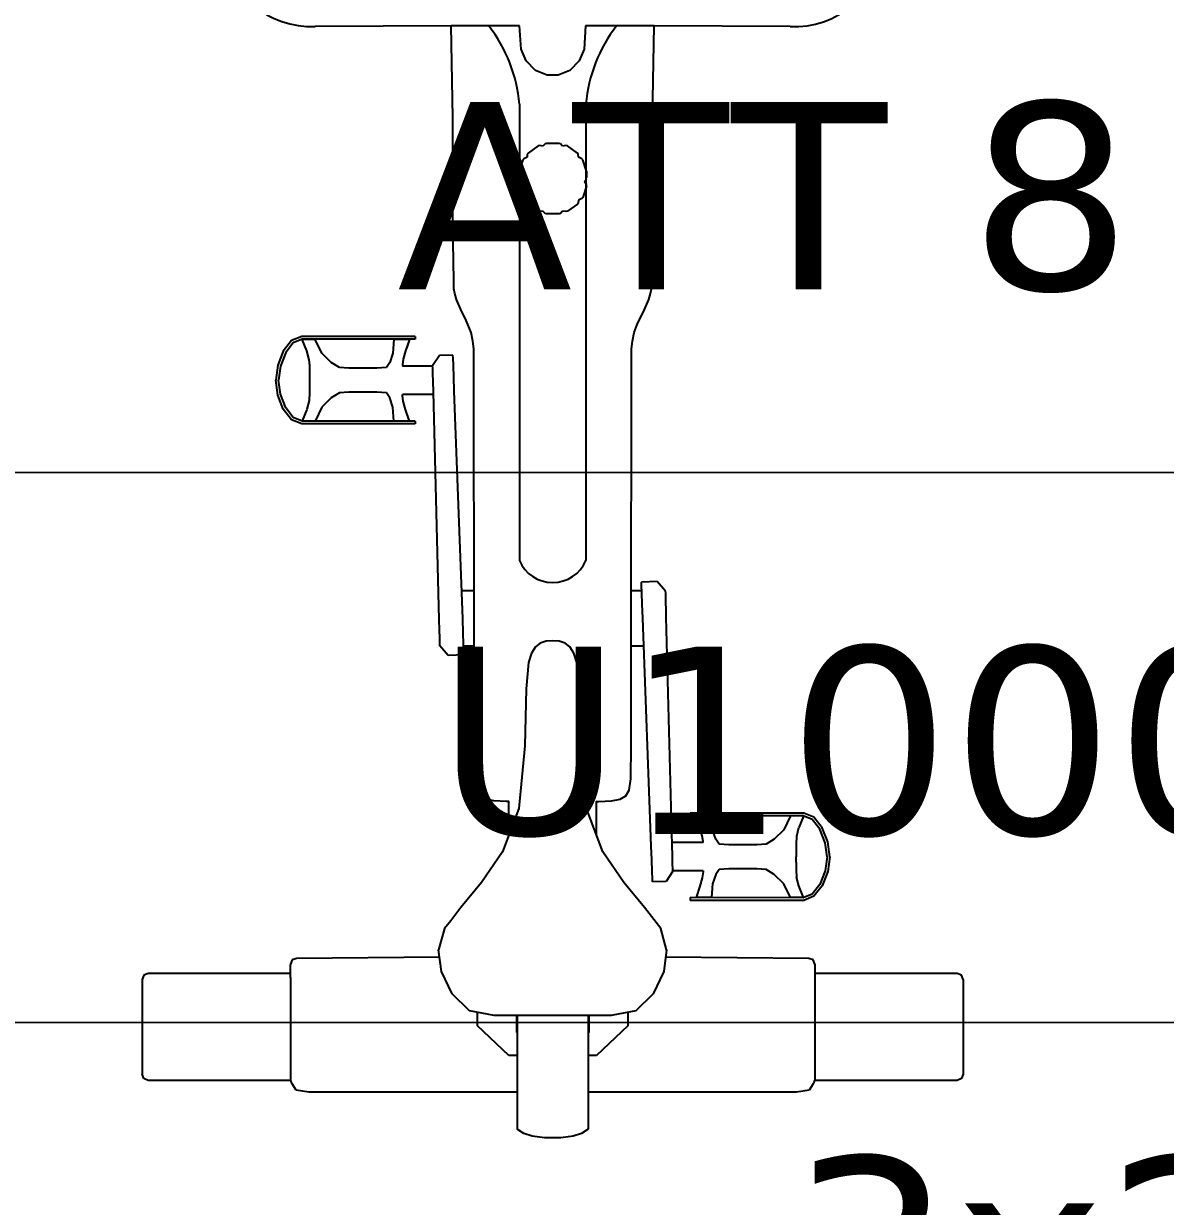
# Model space of a CAD drawing. Header units: millimetres. Extents: x 61345 to 69644, y 9491 to 29385.
# Drawn here: x 66684.2 to 66766.4, y 11966.1 to 12051.3 of the extents above; entities that cross this region are included whole.
import ezdxf
from ezdxf.enums import TextEntityAlignment as Align

# ---------------------------------------------------------------- set-up
doc = ezdxf.new("R2010")
doc.units = ezdxf.units.MM
doc.linetypes.add('ACAD_ISO03W100', pattern=[30, 12, -18])
doc.layers.add('ATT ELECTRIQUES', color=3, linetype='Continuous')
doc.layers.add('Plan Archi', color=8, linetype='Continuous')
doc.layers.add('STRUCTURE POUTRES', color=5, linetype='ACAD_ISO03W100', lineweight=20)
doc.styles.add('Verdana', font='verdana.ttf')

# ---------------------------------------------------------------- blocks, each defined once
blk = doc.blocks.new('ETIQ ECL')
at = {"layer": 'STRUCTURE POUTRES', "color": 6, "linetype": 'ByBlock'}
for points in [[(-28.092, 19.8), (28.092, 19.8), (28.092, 6.6), (-28.092, 6.6)], [(-28.092, 6.6), (28.092, 6.6), (28.092, -6.6), (-28.092, -6.6)], [(-28.092, -6.6), (28.092, -6.6), (28.092, -19.8), (-28.092, -19.8)]]:
    blk.add_lwpolyline(points, close=True, dxfattribs=at)
at = {"layer": 'STRUCTURE POUTRES', "color": 6, "linetype": 'ByBlock', "style": 'Verdana'}
for tag, p in [('CIRCUIT', (0.326, 10.993)), ('CABLE', (-0.49, -2.078)), ('SECTION', (0.374, -14.321))]:
    blk.add_attdef(tag, text='', height=4.5, dxfattribs=at).set_placement(p, align=Align.CENTER)

msp = doc.modelspace()

# ---------------------------------------------------------------- linework, layer by layer
at = {"layer": 'Plan Archi'}
for p, q in [((66714.956, 12051.136), (66705.181, 12051.1)), ((66716.755, 12051.141), (66714.956, 12051.136)), ((66718.588, 12051.143), (66716.755, 12051.141)), ((66719.896, 12051.145), (66718.588, 12051.143)), ((66719.997, 12049.466), (66719.896, 12051.145)), ((66724.648, 12051.145), (66724.548, 12049.466)), ((66725.957, 12051.143), (66724.648, 12051.145)), ((66727.79, 12051.141), (66725.957, 12051.143)), ((66729.588, 12051.136), (66727.79, 12051.141)), ((66739.364, 12051.1), (66729.588, 12051.136)), ((66720.371, 12048.612), (66719.997, 12049.466)), ((66724.548, 12049.466), (66724.174, 12048.612)), ((66721.035, 12047.928), (66720.371, 12048.612)), ((66724.174, 12048.612), (66723.51, 12047.928)), ((66721.881, 12047.597), (66721.035, 12047.928)), ((66722.664, 12047.597), (66721.881, 12047.597)), ((66723.51, 12047.928), (66722.664, 12047.597)), ((66719.878, 12045.497), (66719.878, 12043.954)), ((66724.667, 12045.497), (66724.667, 12043.954)), ((66719.878, 12043.954), (66719.878, 12012.642)), ((66724.667, 12043.954), (66724.667, 12012.642)), ((66721.228, 12042.489), (66720.502, 12041.983)), ((66721.337, 12042.515), (66721.228, 12042.489)), ((66721.575, 12042.486), (66721.337, 12042.515)), ((66721.734, 12042.638), (66721.575, 12042.486)), ((66721.834, 12042.677), (66721.734, 12042.638)), ((66722.731, 12042.677), (66721.834, 12042.677)), ((66722.831, 12042.638), (66722.731, 12042.677)), ((66722.99, 12042.486), (66722.831, 12042.638)), ((66723.228, 12042.515), (66722.99, 12042.486)), ((66723.337, 12042.489), (66723.228, 12042.515)), ((66724.063, 12041.983), (66723.337, 12042.489)), ((66720.431, 12041.689), (66720.203, 12041.572)), ((66720.449, 12041.896), (66720.431, 12041.689)), ((66720.502, 12041.983), (66720.449, 12041.896)), ((66724.117, 12041.896), (66724.063, 12041.983)), ((66724.135, 12041.689), (66724.117, 12041.896)), ((66724.362, 12041.572), (66724.135, 12041.689)), ((66720.128, 12041.489), (66719.851, 12040.671)), ((66719.878, 12040.938), (66719.878, 12040.751)), ((66720.203, 12041.572), (66720.128, 12041.489)), ((66724.437, 12041.489), (66724.362, 12041.572)), ((66724.714, 12040.671), (66724.437, 12041.489)), ((66724.667, 12040.938), (66724.667, 12040.811)), ((66719.851, 12040.671), (66719.851, 12040.216)), ((66719.864, 12040.105), (66719.851, 12040.216)), ((66719.993, 12039.878), (66719.864, 12040.105)), ((66724.701, 12040.105), (66724.572, 12039.878)), ((66724.714, 12040.216), (66724.672, 12040.147)), ((66724.701, 12040.105), (66724.672, 12040.147)), ((66724.714, 12040.671), (66724.714, 12040.216)), ((66719.864, 12039.705), (66719.851, 12039.605)), ((66720.128, 12038.787), (66719.851, 12039.605)), ((66719.993, 12039.878), (66719.864, 12039.705)), ((66724.714, 12039.605), (66724.437, 12038.787)), ((66724.701, 12039.705), (66724.572, 12039.878)), ((66724.714, 12039.605), (66724.701, 12039.705)), ((66720.203, 12038.704), (66720.128, 12038.787)), ((66720.431, 12038.588), (66720.203, 12038.704)), ((66720.449, 12038.38), (66720.431, 12038.588)), ((66720.502, 12038.293), (66720.449, 12038.38)), ((66721.228, 12037.787), (66720.502, 12038.293)), ((66724.063, 12038.293), (66723.337, 12037.787)), ((66724.117, 12038.38), (66724.063, 12038.293)), ((66724.135, 12038.588), (66724.117, 12038.38)), ((66724.362, 12038.704), (66724.135, 12038.588)), ((66724.437, 12038.787), (66724.362, 12038.704)), ((66721.337, 12037.762), (66721.228, 12037.787)), ((66721.575, 12037.79), (66721.337, 12037.762)), ((66721.734, 12037.638), (66721.575, 12037.79)), ((66721.834, 12037.599), (66721.734, 12037.638)), ((66722.731, 12037.599), (66721.834, 12037.599)), ((66722.831, 12037.638), (66722.731, 12037.599)), ((66722.99, 12037.79), (66722.831, 12037.638)), ((66723.228, 12037.762), (66722.99, 12037.79)), ((66723.337, 12037.787), (66723.228, 12037.762)), ((66703.48, 12028.472), (66702.883, 12027.712)), ((66703.602, 12028.31), (66703.059, 12027.611)), ((66704.21, 12028.77), (66703.48, 12028.472)), ((66704.249, 12028.571), (66703.602, 12028.31)), ((66712.382, 12028.77), (66704.21, 12028.77)), ((66704.346, 12028.563), (66704.229, 12028.563)), ((66704.573, 12027.727), (66704.229, 12028.563)), ((66712.382, 12028.567), (66704.249, 12028.571)), ((66704.699, 12028.563), (66704.346, 12028.563)), ((66705.051, 12028.563), (66704.699, 12028.563)), ((66705.169, 12028.563), (66705.051, 12028.563)), ((66705.649, 12027.569), (66705.169, 12028.563)), ((66710.846, 12028.563), (66710.772, 12027.569)), ((66710.987, 12028.563), (66710.846, 12028.563)), ((66711.407, 12028.563), (66710.987, 12028.563)), ((66711.827, 12028.563), (66711.407, 12028.563)), ((66711.968, 12028.563), (66711.691, 12027.733)), ((66711.822, 12028.133), (66711.691, 12027.733)), ((66711.968, 12028.563), (66711.822, 12028.133)), ((66711.968, 12028.563), (66711.827, 12028.563)), ((66712.382, 12028.77), (66712.382, 12028.567)), ((66702.883, 12027.712), (66702.481, 12026.695)), ((66703.059, 12027.611), (66702.677, 12026.643)), ((66704.578, 12027.709), (66704.573, 12027.727)), ((66704.739, 12027.089), (66704.574, 12027.727)), ((66706.332, 12026.89), (66705.649, 12027.569)), ((66710.772, 12027.569), (66710.54, 12026.89)), ((66711.691, 12027.733), (66711.517, 12027.137)), ((66711.589, 12027.397), (66711.517, 12027.137)), ((66711.691, 12027.733), (66711.589, 12027.397)), ((66714.12, 12027.395), (66713.634, 12026.666)), ((66715.096, 12027.431), (66714.12, 12027.395)), ((66715.103, 12027.228), (66715.096, 12027.431)), ((66715.124, 12026.674), (66715.103, 12027.228)), ((66702.481, 12026.695), (66702.334, 12025.626)), ((66702.677, 12026.643), (66702.536, 12025.626)), ((66704.762, 12026.928), (66704.739, 12027.089)), ((66704.763, 12026.788), (66704.762, 12026.928)), ((66704.763, 12026.788), (66704.763, 12026.736)), ((66704.763, 12026.736), (66704.763, 12024.713)), ((66706.924, 12026.527), (66706.332, 12026.89)), ((66707.59, 12026.481), (66706.924, 12026.527)), ((66709.608, 12026.481), (66707.59, 12026.481)), ((66710.301, 12026.527), (66709.608, 12026.481)), ((66710.54, 12026.89), (66710.301, 12026.527)), ((66711.462, 12026.719), (66711.461, 12026.631)), ((66711.462, 12026.719), (66711.461, 12026.631)), ((66713.635, 12026.631), (66711.461, 12026.631)), ((66711.517, 12027.137), (66711.462, 12026.719)), ((66713.638, 12026.519), (66713.634, 12026.666)), ((66713.648, 12026.118), (66713.638, 12026.519)), ((66715.154, 12025.854), (66715.124, 12026.674)), ((66702.481, 12024.557), (66702.334, 12025.626)), ((66702.677, 12024.608), (66702.536, 12025.626)), ((66713.664, 12025.522), (66713.648, 12026.118)), ((66713.683, 12024.791), (66713.664, 12025.522)), ((66715.191, 12024.85), (66715.154, 12025.854)), ((66703.059, 12023.641), (66702.677, 12024.608)), ((66704.763, 12024.713), (66704.742, 12024.159)), ((66706.924, 12024.718), (66706.332, 12024.356)), ((66707.59, 12024.764), (66706.924, 12024.718)), ((66709.608, 12024.764), (66707.59, 12024.764)), ((66710.301, 12024.718), (66709.608, 12024.764)), ((66710.54, 12024.356), (66710.301, 12024.718)), ((66711.462, 12024.526), (66711.461, 12024.602)), ((66711.462, 12024.526), (66711.461, 12024.602)), ((66713.687, 12024.602), (66711.461, 12024.602)), ((66714.106, 12008.373), (66713.683, 12024.791)), ((66715.798, 12008.433), (66715.191, 12024.85)), ((66702.883, 12023.54), (66702.481, 12024.557)), ((66704.739, 12024.156), (66704.578, 12023.536)), ((66704.743, 12024.184), (66704.739, 12024.156)), ((66706.332, 12024.356), (66705.649, 12023.677)), ((66710.772, 12023.677), (66710.54, 12024.356)), ((66711.517, 12024.109), (66711.462, 12024.526)), ((66711.691, 12023.512), (66711.517, 12024.109)), ((66719.878, 12023.824), (66719.878, 12012.939)), ((66703.48, 12022.78), (66702.883, 12023.54)), ((66703.602, 12022.942), (66703.059, 12023.641)), ((66704.249, 12022.68), (66703.602, 12022.942)), ((66704.414, 12023.113), (66704.231, 12022.687)), ((66704.573, 12023.518), (66704.414, 12023.113)), ((66705.649, 12023.677), (66705.169, 12022.682)), ((66710.846, 12022.683), (66710.772, 12023.677)), ((66711.967, 12022.684), (66711.691, 12023.512)), ((66704.21, 12022.481), (66703.48, 12022.78)), ((66712.382, 12022.481), (66704.21, 12022.481)), ((66704.346, 12022.682), (66704.245, 12022.682)), ((66712.382, 12022.684), (66704.249, 12022.68)), ((66704.699, 12022.682), (66704.346, 12022.682)), ((66705.051, 12022.682), (66704.699, 12022.682)), ((66705.169, 12022.682), (66705.051, 12022.682)), ((66712.382, 12022.684), (66712.382, 12022.481)), ((66729.8, 12011.122), (66728.666, 12011.08)), ((66728.674, 12010.877), (66728.666, 12011.08)), ((66730.405, 12010.433), (66729.8, 12011.122)), ((66716.611, 12010.454), (66715.723, 12010.454)), ((66728.69, 12010.454), (66727.934, 12010.454)), ((66728.694, 12010.323), (66728.674, 12010.877)), ((66728.725, 12009.503), (66728.694, 12010.323)), ((66730.409, 12010.286), (66730.405, 12010.433)), ((66730.419, 12009.885), (66730.409, 12010.286)), ((66728.762, 12008.499), (66728.725, 12009.503)), ((66730.429, 12009.486), (66730.419, 12009.885)), ((66730.43, 12009.45), (66730.429, 12009.486)), ((66730.434, 12009.289), (66730.43, 12009.45)), ((66730.453, 12008.559), (66730.434, 12009.289)), ((66715.835, 12007.429), (66715.798, 12008.433)), ((66729.368, 11992.082), (66728.762, 12008.499)), ((66730.877, 11992.14), (66730.453, 12008.559)), ((66714.125, 12007.643), (66714.106, 12008.373)), ((66714.141, 12007.047), (66714.125, 12007.643)), ((66714.151, 12006.646), (66714.141, 12007.047)), ((66715.865, 12006.609), (66715.835, 12007.429)), ((66721.81, 12006.832), (66721.383, 12006.694)), ((66722.272, 12006.869), (66721.81, 12006.832)), ((66722.735, 12006.832), (66722.272, 12006.869)), ((66723.162, 12006.694), (66722.735, 12006.832)), ((66714.155, 12006.499), (66714.151, 12006.646)), ((66714.76, 12005.81), (66714.155, 12006.499)), ((66715.893, 12005.852), (66714.76, 12005.81)), ((66715.886, 12006.055), (66715.865, 12006.609)), ((66716.611, 12006.478), (66715.87, 12006.478)), ((66715.893, 12005.852), (66715.886, 12006.055)), ((66720.74, 12005.977), (66720.528, 12005.298)), ((66721.026, 12006.425), (66720.74, 12005.977)), ((66721.383, 12006.694), (66721.026, 12006.425)), ((66723.519, 12006.425), (66723.162, 12006.694)), ((66723.804, 12005.977), (66723.519, 12006.425)), ((66724.017, 12005.298), (66723.804, 12005.977)), ((66728.837, 12006.478), (66727.934, 12006.478)), ((66720.528, 12005.298), (66720.376, 12003.402)), ((66724.169, 12003.402), (66724.017, 12005.298)), ((66720.376, 12003.402), (66720.272, 11999.301)), ((66724.272, 11999.301), (66724.169, 12003.402)), ((66720.272, 11999.301), (66719.832, 11994.79)), ((66724.713, 11994.79), (66724.272, 11999.301)), ((66719.832, 11994.79), (66718.67, 11991.664)), ((66725.875, 11991.664), (66724.713, 11994.79)), ((66740.35, 11994.451), (66732.178, 11994.451)), ((66732.178, 11994.451), (66732.178, 11994.248)), ((66740.311, 11994.252), (66732.178, 11994.248)), ((66732.868, 11993.42), (66732.593, 11994.248)), ((66733.788, 11993.255), (66733.713, 11994.249)), ((66739.391, 11994.25), (66738.911, 11993.255)), ((66739.508, 11994.25), (66739.391, 11994.25)), ((66739.861, 11994.25), (66739.508, 11994.25)), ((66740.213, 11994.25), (66739.861, 11994.25)), ((66740.328, 11994.244), (66739.987, 11993.414)), ((66740.315, 11994.25), (66740.213, 11994.25)), ((66740.958, 11993.99), (66740.311, 11994.252)), ((66741.08, 11994.152), (66740.35, 11994.451)), ((66741.5, 11993.291), (66740.958, 11993.99)), ((66741.676, 11993.392), (66741.08, 11994.152)), ((66733.042, 11992.823), (66732.868, 11993.42)), ((66734.02, 11992.576), (66733.788, 11993.255)), ((66738.911, 11993.255), (66738.228, 11992.576)), ((66739.981, 11993.395), (66739.82, 11992.776)), ((66741.882, 11992.324), (66741.5, 11993.291)), ((66742.078, 11992.375), (66741.676, 11993.392)), ((66733.099, 11992.329), (66730.872, 11992.329)), ((66733.098, 11992.406), (66733.042, 11992.823)), ((66733.098, 11992.329), (66733.098, 11992.406)), ((66733.099, 11992.329), (66733.098, 11992.406)), ((66734.258, 11992.214), (66734.02, 11992.576)), ((66738.228, 11992.576), (66737.635, 11992.214)), ((66739.818, 11992.772), (66739.796, 11992.219)), ((66739.82, 11992.776), (66739.816, 11992.748)), ((66742.023, 11991.306), (66741.882, 11992.324)), ((66742.226, 11991.306), (66742.078, 11992.375)), ((66718.67, 11991.664), (66717.155, 11989.448)), ((66727.39, 11989.448), (66725.875, 11991.664)), ((66729.406, 11991.078), (66729.368, 11992.082)), ((66730.896, 11991.41), (66730.877, 11992.14)), ((66730.911, 11990.814), (66730.896, 11991.41)), ((66734.951, 11992.167), (66734.258, 11992.214)), ((66736.969, 11992.167), (66734.951, 11992.167)), ((66737.635, 11992.214), (66736.969, 11992.167)), ((66739.796, 11992.219), (66739.796, 11991.814)), ((66739.796, 11992.219), (66739.796, 11992.099)), ((66739.796, 11991.814), (66739.796, 11991.309)), ((66729.436, 11990.258), (66729.406, 11991.078)), ((66730.922, 11990.413), (66730.911, 11990.814)), ((66739.805, 11990.926), (66739.796, 11991.309)), ((66739.805, 11990.926), (66739.805, 11990.609)), ((66739.805, 11990.609), (66739.805, 11990.424)), ((66742.023, 11991.306), (66741.882, 11990.289)), ((66742.226, 11991.306), (66742.078, 11990.237)), ((66729.456, 11989.704), (66729.436, 11990.258)), ((66729.464, 11989.501), (66729.456, 11989.704)), ((66730.925, 11990.266), (66730.439, 11989.537)), ((66730.925, 11990.266), (66730.922, 11990.413)), ((66733.099, 11990.301), (66730.924, 11990.301)), ((66733.042, 11989.795), (66732.868, 11989.199)), ((66733.098, 11990.213), (66733.042, 11989.795)), ((66733.098, 11990.301), (66733.098, 11990.213)), ((66733.099, 11990.301), (66733.098, 11990.213)), ((66734.02, 11990.042), (66733.788, 11989.363)), ((66734.258, 11990.404), (66734.02, 11990.042)), ((66734.951, 11990.451), (66734.258, 11990.404)), ((66736.969, 11990.451), (66734.951, 11990.451)), ((66737.635, 11990.404), (66736.969, 11990.451)), ((66738.228, 11990.042), (66737.635, 11990.404)), ((66738.911, 11989.363), (66738.228, 11990.042)), ((66739.805, 11990.424), (66739.805, 11990.365)), ((66739.805, 11990.365), (66739.82, 11989.843)), ((66739.986, 11989.205), (66739.82, 11989.843)), ((66741.882, 11990.289), (66741.5, 11989.321)), ((66742.078, 11990.237), (66741.676, 11989.22)), ((66717.155, 11989.448), (66715.655, 11987.666)), ((66728.89, 11987.666), (66727.39, 11989.448)), ((66730.439, 11989.537), (66729.464, 11989.501)), ((66732.868, 11989.199), (66732.592, 11988.368)), ((66733.788, 11989.363), (66733.713, 11988.368)), ((66739.391, 11988.368), (66738.911, 11989.363)), ((66739.987, 11989.205), (66739.981, 11989.223)), ((66740.331, 11988.368), (66739.987, 11989.205)), ((66741.5, 11989.321), (66740.958, 11988.622)), ((66741.676, 11989.22), (66741.08, 11988.46)), ((66740.311, 11988.361), (66732.178, 11988.364)), ((66732.178, 11988.364), (66732.178, 11988.162)), ((66740.35, 11988.162), (66732.178, 11988.162)), ((66732.732, 11988.368), (66732.592, 11988.368)), ((66733.153, 11988.368), (66732.732, 11988.368)), ((66733.573, 11988.368), (66733.153, 11988.368)), ((66733.713, 11988.368), (66733.573, 11988.368)), ((66739.508, 11988.368), (66739.391, 11988.368)), ((66739.861, 11988.368), (66739.508, 11988.368)), ((66740.213, 11988.368), (66739.861, 11988.368)), ((66740.331, 11988.368), (66740.213, 11988.368)), ((66740.958, 11988.622), (66740.311, 11988.361)), ((66741.08, 11988.46), (66740.35, 11988.162)), ((66715.655, 11987.666), (66714.95, 11986.704)), ((66730.06, 11986.136), (66728.89, 11987.666)), ((66714.95, 11986.704), (66714.485, 11986.136)), ((66714.485, 11986.136), (66714.066, 11984.61)), ((66730.478, 11984.61), (66730.06, 11986.136)), ((66714.273, 11983.058), (66714.066, 11984.61)), ((66730.478, 11984.61), (66730.272, 11983.058)), ((66703.513, 11983.879), (66703.411, 11983.569)), ((66703.821, 11983.984), (66703.513, 11983.879)), ((66714.138, 11984.073), (66703.821, 11983.984)), ((66740.724, 11983.984), (66730.407, 11984.073)), ((66741.031, 11983.879), (66740.724, 11983.984)), ((66741.134, 11983.569), (66741.031, 11983.879)), ((66693.157, 11982.912), (66692.843, 11982.782)), ((66703.411, 11982.912), (66693.157, 11982.912)), ((66703.411, 11983.569), (66703.411, 11983.516)), ((66703.411, 11982.626), (66703.411, 11983.516)), ((66715.04, 11981.443), (66714.273, 11983.058)), ((66730.272, 11983.058), (66729.505, 11981.443)), ((66741.134, 11983.569), (66741.134, 11983.516)), ((66741.134, 11983.516), (66741.134, 11982.626)), ((66751.388, 11982.912), (66741.134, 11982.912)), ((66751.702, 11982.782), (66751.388, 11982.912)), ((66692.843, 11982.782), (66692.713, 11982.468)), ((66692.713, 11982.468), (66692.713, 11982.208)), ((66692.713, 11982.208), (66692.713, 11981.469)), ((66703.411, 11982.626), (66703.411, 11981.066)), ((66741.134, 11982.626), (66741.134, 11981.066)), ((66751.832, 11982.468), (66751.702, 11982.782)), ((66751.832, 11982.468), (66751.832, 11982.208)), ((66751.832, 11982.208), (66751.832, 11981.469)), ((66692.713, 11981.469), (66692.713, 11980.363)), ((66716.286, 11980.209), (66715.04, 11981.443)), ((66729.505, 11981.443), (66728.259, 11980.209)), ((66751.832, 11981.469), (66751.832, 11980.363)), ((66692.713, 11980.363), (66692.713, 11979.058)), ((66703.411, 11981.066), (66703.411, 11979.127)), ((66741.134, 11981.066), (66741.134, 11979.127)), ((66751.832, 11980.363), (66751.832, 11979.058)), ((66718.054, 11979.882), (66716.286, 11980.209)), ((66716.854, 11979.124), (66716.854, 11980.104)), ((66719.795, 11979.882), (66718.054, 11979.882)), ((66719.679, 11979.882), (66719.679, 11978.654)), ((66719.719, 11979.882), (66719.719, 11976.791)), ((66721.135, 11979.882), (66719.795, 11979.882)), ((66722.272, 11979.882), (66721.135, 11979.882)), ((66723.41, 11979.882), (66722.272, 11979.882)), ((66724.75, 11979.882), (66723.41, 11979.882)), ((66726.491, 11979.882), (66724.75, 11979.882)), ((66724.826, 11979.882), (66724.826, 11976.791)), ((66724.866, 11979.882), (66724.866, 11978.654)), ((66726.601, 11979.898), (66726.491, 11979.882)), ((66728.259, 11980.209), (66726.601, 11979.898)), ((66727.691, 11980.102), (66727.691, 11979.124)), ((66692.713, 11979.058), (66692.713, 11977.753)), ((66703.411, 11979.127), (66703.411, 11977.172)), ((66719.114, 11977.002), (66716.854, 11979.124)), ((66719.719, 11978.654), (66719.679, 11978.654)), ((66724.866, 11978.654), (66724.826, 11978.654)), ((66727.691, 11979.124), (66725.431, 11977.002)), ((66741.134, 11979.127), (66741.134, 11977.172)), ((66751.832, 11979.058), (66751.832, 11977.753)), ((66692.713, 11977.753), (66692.713, 11976.647)), ((66751.832, 11977.753), (66751.832, 11976.647)), ((66703.411, 11977.172), (66703.411, 11975.569)), ((66719.719, 11977.002), (66719.114, 11977.002)), ((66725.431, 11977.002), (66724.826, 11977.002)), ((66741.134, 11977.172), (66741.134, 11975.569)), ((66692.713, 11976.647), (66692.713, 11975.908)), ((66719.719, 11976.791), (66719.719, 11971.705)), ((66724.826, 11976.791), (66724.826, 11971.705)), ((66751.832, 11976.647), (66751.832, 11975.908)), ((66692.713, 11975.908), (66692.713, 11975.649)), ((66692.843, 11975.335), (66692.713, 11975.649)), ((66693.157, 11975.205), (66692.843, 11975.335)), ((66703.424, 11975.205), (66693.157, 11975.205)), ((66703.411, 11975.569), (66703.411, 11975.243)), ((66703.411, 11975.568), (66703.411, 11975.565)), ((66703.513, 11974.949), (66703.411, 11975.243)), ((66741.134, 11975.243), (66741.031, 11974.949)), ((66751.388, 11975.205), (66741.121, 11975.205)), ((66741.134, 11975.569), (66741.134, 11975.243)), ((66741.134, 11975.568), (66741.134, 11975.565)), ((66751.702, 11975.335), (66751.388, 11975.205)), ((66751.832, 11975.649), (66751.702, 11975.335)), ((66751.832, 11975.908), (66751.832, 11975.649)), ((66703.813, 11974.509), (66703.513, 11974.949)), ((66704.709, 11974.361), (66703.813, 11974.509)), ((66719.114, 11974.361), (66704.709, 11974.361)), ((66719.719, 11974.356), (66719.114, 11974.361)), ((66725.431, 11974.361), (66724.826, 11974.356)), ((66739.835, 11974.361), (66725.431, 11974.361)), ((66740.732, 11974.509), (66739.835, 11974.361)), ((66741.031, 11974.949), (66740.732, 11974.509)), ((66720.188, 11971.371), (66719.719, 11971.705)), ((66720.804, 11971.185), (66720.188, 11971.371)), ((66721.692, 11971.074), (66720.804, 11971.185)), ((66722.853, 11971.074), (66721.692, 11971.074)), ((66723.741, 11971.185), (66722.853, 11971.074)), ((66724.357, 11971.371), (66723.741, 11971.185)), ((66724.826, 11971.705), (66724.357, 11971.371))]:
    msp.add_line(p, q, dxfattribs=at)
for points in [[(66719.114, 11992.859), (66719.114, 11995.3), (66718.942, 11995.3), (66718.485, 11995.321), (66718.028, 11995.341), (66717.405, 11995.463), (66717.008, 11995.708), (66716.77, 11996.116), (66716.651, 11996.923), (66716.611, 11999.322), (66716.611, 12005.895), (66716.59, 12027.877), (66716.525, 12028.441), (66716.395, 12029.052), (66716.178, 12029.635), (66715.965, 12030.091), (66715.723, 12030.55), (66715.343, 12031.437), (66715.228, 12031.867), (66715.162, 12032.196), (66715.152, 12032.792), (66715.097, 12036.961), (66715.085, 12044.549), (66714.956, 12051.136)], [(66725.431, 11992.859), (66725.431, 11995.3), (66725.603, 11995.3), (66726.06, 11995.321), (66726.517, 11995.341), (66727.14, 11995.463), (66727.537, 11995.708), (66727.775, 11996.116), (66727.894, 11996.923), (66727.934, 11999.322), (66727.934, 12005.895), (66727.955, 12027.877), (66728.02, 12028.441), (66728.15, 12029.052), (66728.367, 12029.635), (66728.58, 12030.091), (66728.822, 12030.55), (66729.202, 12031.437), (66729.316, 12031.867), (66729.383, 12032.196), (66729.393, 12032.792), (66729.448, 12036.961), (66729.46, 12044.549), (66729.588, 12051.136)]]:
    msp.add_lwpolyline(points, dxfattribs=at)
for centre, radius, start, end in [((66704.853, 12057.317), 6.226, 184.65745, 273.01755), ((66739.734, 12057.269), 6.18, 266.56542, 355.75961), ((66709.31, 12044.619), 10.604, 4.74968, 37.95881), ((66735.235, 12044.619), 10.604, 142.04119, 175.25032), ((66722.272, 12013.652), 2.599, 202.87113, 337.12887)]:
    msp.add_arc(centre, radius, start, end, dxfattribs=at)

# ---------------------------------------------------------------- block references
at = {"layer": 'ATT ELECTRIQUES', "color": 6, "linetype": 'ByBlock', "xscale": 3, "yscale": 3, "zscale": 3}
msp.add_blockref('ETIQ ECL', (66764.288, 11999.179), dxfattribs=at).add_auto_attribs({'SECTION': '3x2.5', 'CABLE': 'U1000R2V', 'CIRCUIT': 'ATT 8 PMF1'})

doc.saveas('drawing.dxf')
